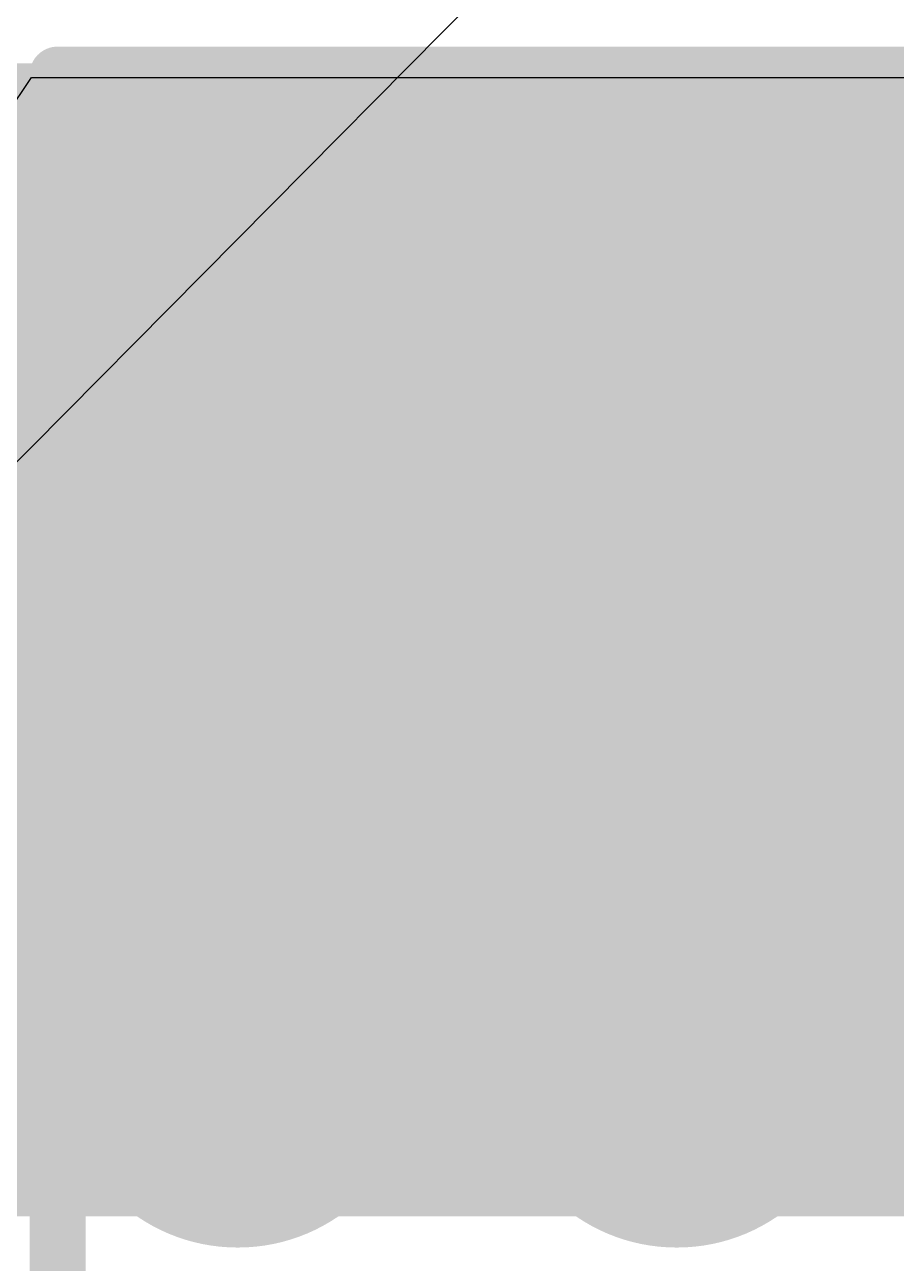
# Model space of a CAD drawing. Header units: inches. Extents: x -4 to 5258, y -4 to 5281.
# Drawn here: x 56.151 to 58.117, y 24.595 to 27.39 of the extents above; entities that cross this region are included whole.
import ezdxf

# ---------------------------------------------------------------- set-up
doc = ezdxf.new("R2010")
doc.units = ezdxf.units.IN
for name, color, linetype in [('Bottom Layer', 5, 'Continuous'), ('Bottom Solder', 6, 'Continuous'), ('Drill Drawing', 1, 'Continuous'), ('Layer 1', 16, 'Continuous'), ('Layer 2', 76, 'Continuous'), ('Top Layer', 1, 'Continuous'), ('Top Overlay', 2, 'Continuous'), ('Top Paste', 8, 'Continuous'), ('Top Solder', 216, 'Continuous'), ('Via Holes', 16, 'Continuous')]:
    doc.layers.add(name, color=color, linetype=linetype)

# ---------------------------------------------------------------- blocks, each defined once
blk = doc.blocks.new('13_WQFN_HR__3_2__31')
at = {"layer": 'Top Solder'}
blk.add_line((1.1783, -0.9227), (5220.6763, 5271.621), dxfattribs=at)
blk = doc.blocks.new('RES_2010_55')
at = {"layer": 'Top Layer'}
blk.add_hatch(color=1, dxfattribs=at).paths.add_polyline_path([(-2.8, 1.4), (-1.9, 1.4), (-1.9, -1.4), (-2.8, -1.4)])
at = {"layer": 'Top Paste'}
blk.add_hatch(color=8, dxfattribs=at).paths.add_polyline_path([(-2.8, 1.4), (-1.9, 1.4), (-1.9, -1.4), (-2.8, -1.4)])
at = {"layer": 'Top Solder'}
blk.add_hatch(color=216, dxfattribs=at).paths.add_polyline_path([(-2.9016, 1.5016), (-1.7984, 1.5016), (-1.7984, -1.5016), (-2.9016, -1.5016)])
at = {"layer": 'Top Overlay'}
for points in [[(-2.921, -1.524, 0.127, 0.127, 0), (-2.921, 1.524, 0.127, 0.127, 0)], [(2.921, -1.524, 0.127, 0.127, 0), (-2.921, -1.524, 0.127, 0.127, 0)]]:
    blk.add_lwpolyline(points, format="xyseb", dxfattribs=at)
blk.add_lwpolyline([(-2.9527, -1.524, 0.0635, 0.0635, 1), (-2.8893, -1.524, 0.0635, 0.0635, 1)], format="xyseb", close=True, dxfattribs=at)
blk.add_lwpolyline([(-2.9527, -1.524, 0.0635, 0.0635, 1), (-2.8893, -1.524, 0.0635, 0.0635, 1)], format="xyseb", close=True, dxfattribs=at)

msp = doc.modelspace()

# ---------------------------------------------------------------- hatches: boundary and pattern name
at = {"layer": 'Bottom Layer'}
h = msp.add_hatch(color=5, dxfattribs=at)
edge = h.paths.add_edge_path()
edge.add_arc((56.6312, 25.8954), 0.3, 0, 360)
h = msp.add_hatch(color=5, dxfattribs=at)
edge = h.paths.add_edge_path()
edge.add_arc((57.6218, 25.8954), 0.3, 0, 360)
h = msp.add_hatch(color=5, dxfattribs=at)
edge = h.paths.add_edge_path()
edge.add_arc((56.6312, 25.0318), 0.3, 0, 360)
h = msp.add_hatch(color=5, dxfattribs=at)
edge = h.paths.add_edge_path()
edge.add_arc((57.6218, 25.0318), 0.3, 0, 360)
at = {"layer": 'Bottom Solder'}
h = msp.add_hatch(color=6, dxfattribs=at)
edge = h.paths.add_edge_path()
edge.add_arc((56.6312, 25.8954), 0.4016, 0, 360)
h = msp.add_hatch(color=6, dxfattribs=at)
edge = h.paths.add_edge_path()
edge.add_arc((57.6218, 25.8954), 0.4016, 0, 360)
h = msp.add_hatch(color=6, dxfattribs=at)
edge = h.paths.add_edge_path()
edge.add_arc((56.6312, 25.0318), 0.4016, 0, 360)
h = msp.add_hatch(color=6, dxfattribs=at)
edge = h.paths.add_edge_path()
edge.add_arc((57.6218, 25.0318), 0.4016, 0, 360)
at = {"layer": 'Layer 1'}
h = msp.add_hatch(color=16, dxfattribs=at)
edge = h.paths.add_edge_path()
edge.add_arc((56.6312, 25.8954), 0.3, 0, 360)
h = msp.add_hatch(color=16, dxfattribs=at)
edge = h.paths.add_edge_path()
edge.add_arc((57.6218, 25.8954), 0.3, 0, 360)
h = msp.add_hatch(color=16, dxfattribs=at)
edge = h.paths.add_edge_path()
edge.add_arc((56.6312, 25.0318), 0.3, 0, 360)
h = msp.add_hatch(color=16, dxfattribs=at)
edge = h.paths.add_edge_path()
edge.add_arc((57.6218, 25.0318), 0.3, 0, 360)
at = {"layer": 'Layer 2'}
h = msp.add_hatch(color=76, dxfattribs=at)
edge = h.paths.add_edge_path()
edge.add_arc((56.6312, 25.8954), 0.3, 0, 360)
h = msp.add_hatch(color=76, dxfattribs=at)
edge = h.paths.add_edge_path()
edge.add_arc((57.6218, 25.8954), 0.3, 0, 360)
h = msp.add_hatch(color=76, dxfattribs=at)
edge = h.paths.add_edge_path()
edge.add_arc((56.6312, 25.0318), 0.3, 0, 360)
h = msp.add_hatch(color=76, dxfattribs=at)
edge = h.paths.add_edge_path()
edge.add_arc((57.6218, 25.0318), 0.3, 0, 360)
at = {"layer": 'Top Layer'}
msp.add_hatch(color=1, dxfattribs=at).paths.add_polyline_path([(55.1228, 24.7003), (60.3628, 24.7003), (60.3628, 27.3033), (55.1228, 27.3033)])
h = msp.add_hatch(color=1, dxfattribs=at)
edge = h.paths.add_edge_path()
edge.add_arc((56.6312, 25.8954), 0.3, 0, 360)
h = msp.add_hatch(color=1, dxfattribs=at)
edge = h.paths.add_edge_path()
edge.add_arc((57.6218, 25.8954), 0.3, 0, 360)
h = msp.add_hatch(color=1, dxfattribs=at)
edge = h.paths.add_edge_path()
edge.add_arc((56.6312, 25.0318), 0.3, 0, 360)
h = msp.add_hatch(color=1, dxfattribs=at)
edge = h.paths.add_edge_path()
edge.add_arc((57.6218, 25.0318), 0.3, 0, 360)
at = {"layer": 'Top Solder'}
h = msp.add_hatch(color=216, dxfattribs=at)
edge = h.paths.add_edge_path()
edge.add_arc((56.6312, 25.8954), 0.4016, 0, 360)
h = msp.add_hatch(color=216, dxfattribs=at)
edge = h.paths.add_edge_path()
edge.add_arc((57.6218, 25.8954), 0.4016, 0, 360)
h = msp.add_hatch(color=216, dxfattribs=at)
edge = h.paths.add_edge_path()
edge.add_arc((56.6312, 25.0318), 0.4016, 0, 360)
h = msp.add_hatch(color=216, dxfattribs=at)
edge = h.paths.add_edge_path()
edge.add_arc((57.6218, 25.0318), 0.4016, 0, 360)
at = {"layer": 'Via Holes'}
h = msp.add_hatch(color=7, dxfattribs=at)
edge = h.paths.add_edge_path()
edge.add_arc((56.6312, 25.8954), 0.15, 0, 360)
h = msp.add_hatch(color=7, dxfattribs=at)
edge = h.paths.add_edge_path()
edge.add_arc((57.6218, 25.8954), 0.15, 0, 360)
h = msp.add_hatch(color=7, dxfattribs=at)
edge = h.paths.add_edge_path()
edge.add_arc((56.6312, 25.0318), 0.15, 0, 360)
h = msp.add_hatch(color=7, dxfattribs=at)
edge = h.paths.add_edge_path()
edge.add_arc((57.6218, 25.0318), 0.15, 0, 360)

# ---------------------------------------------------------------- linework, layer by layer
at = {"layer": 'Drill Drawing'}
for points in [[(56.5042, 26.0224, 0.0508, 0.0508, 0), (56.5042, 26.1494, 0.0508, 0.0508, 0)], [(56.5042, 26.1494, 0.0508, 0.0508, 0), (56.7582, 26.1494, 0.0508, 0.0508, 0)], [(56.7582, 26.0224, 0.0508, 0.0508, 0), (56.7582, 26.1494, 0.0508, 0.0508, 0)], [(57.4948, 26.0224, 0.0508, 0.0508, 0), (57.4948, 26.1494, 0.0508, 0.0508, 0)], [(57.4948, 26.1494, 0.0508, 0.0508, 0), (57.7488, 26.1494, 0.0508, 0.0508, 0)], [(57.7488, 26.0224, 0.0508, 0.0508, 0), (57.7488, 26.1494, 0.0508, 0.0508, 0)], [(56.555, 25.9716, 0.0508, 0.0508, 0), (56.555, 26.0478, 0.0508, 0.0508, 0)], [(56.555, 26.0478, 0.0508, 0.0508, 0), (56.7074, 26.0478, 0.0508, 0.0508, 0)], [(56.7074, 25.9716, 0.0508, 0.0508, 0), (56.7074, 26.0478, 0.0508, 0.0508, 0)], [(57.5456, 25.9716, 0.0508, 0.0508, 0), (57.5456, 26.0478, 0.0508, 0.0508, 0)], [(57.5456, 26.0478, 0.0508, 0.0508, 0), (57.698, 26.0478, 0.0508, 0.0508, 0)], [(57.698, 25.9716, 0.0508, 0.0508, 0), (57.698, 26.0478, 0.0508, 0.0508, 0)], [(56.3772, 25.7684, 0.0508, 0.0508, 0), (56.3772, 26.0224, 0.0508, 0.0508, 0)], [(56.3772, 26.0224, 0.0508, 0.0508, 0), (56.5042, 26.0224, 0.0508, 0.0508, 0)], [(56.7582, 26.0224, 0.0508, 0.0508, 0), (56.8852, 26.0224, 0.0508, 0.0508, 0)], [(56.8852, 25.7684, 0.0508, 0.0508, 0), (56.8852, 26.0224, 0.0508, 0.0508, 0)], [(57.3678, 25.7684, 0.0508, 0.0508, 0), (57.3678, 26.0224, 0.0508, 0.0508, 0)], [(57.3678, 26.0224, 0.0508, 0.0508, 0), (57.4948, 26.0224, 0.0508, 0.0508, 0)], [(57.7488, 26.0224, 0.0508, 0.0508, 0), (57.8758, 26.0224, 0.0508, 0.0508, 0)], [(57.8758, 25.7684, 0.0508, 0.0508, 0), (57.8758, 26.0224, 0.0508, 0.0508, 0)], [(56.4788, 25.8192, 0.0508, 0.0508, 0), (56.4788, 25.9716, 0.0508, 0.0508, 0)], [(56.4788, 25.9716, 0.0508, 0.0508, 0), (56.555, 25.9716, 0.0508, 0.0508, 0)], [(56.7074, 25.9716, 0.0508, 0.0508, 0), (56.7836, 25.9716, 0.0508, 0.0508, 0)], [(56.7836, 25.8192, 0.0508, 0.0508, 0), (56.7836, 25.9716, 0.0508, 0.0508, 0)], [(57.4694, 25.8192, 0.0508, 0.0508, 0), (57.4694, 25.9716, 0.0508, 0.0508, 0)], [(57.4694, 25.9716, 0.0508, 0.0508, 0), (57.5456, 25.9716, 0.0508, 0.0508, 0)], [(57.698, 25.9716, 0.0508, 0.0508, 0), (57.7742, 25.9716, 0.0508, 0.0508, 0)], [(57.7742, 25.8192, 0.0508, 0.0508, 0), (57.7742, 25.9716, 0.0508, 0.0508, 0)], [(56.4788, 25.8192, 0.0508, 0.0508, 0), (56.555, 25.8192, 0.0508, 0.0508, 0)], [(56.555, 25.743, 0.0508, 0.0508, 0), (56.555, 25.8192, 0.0508, 0.0508, 0)], [(56.7074, 25.8192, 0.0508, 0.0508, 0), (56.7836, 25.8192, 0.0508, 0.0508, 0)], [(56.7074, 25.743, 0.0508, 0.0508, 0), (56.7074, 25.8192, 0.0508, 0.0508, 0)], [(57.4694, 25.8192, 0.0508, 0.0508, 0), (57.5456, 25.8192, 0.0508, 0.0508, 0)], [(57.5456, 25.743, 0.0508, 0.0508, 0), (57.5456, 25.8192, 0.0508, 0.0508, 0)], [(57.698, 25.8192, 0.0508, 0.0508, 0), (57.7742, 25.8192, 0.0508, 0.0508, 0)], [(57.698, 25.743, 0.0508, 0.0508, 0), (57.698, 25.8192, 0.0508, 0.0508, 0)], [(56.3772, 25.7684, 0.0508, 0.0508, 0), (56.5042, 25.7684, 0.0508, 0.0508, 0)], [(56.5042, 25.6414, 0.0508, 0.0508, 0), (56.5042, 25.7684, 0.0508, 0.0508, 0)], [(56.7582, 25.7684, 0.0508, 0.0508, 0), (56.8852, 25.7684, 0.0508, 0.0508, 0)], [(56.7582, 25.6414, 0.0508, 0.0508, 0), (56.7582, 25.7684, 0.0508, 0.0508, 0)], [(57.3678, 25.7684, 0.0508, 0.0508, 0), (57.4948, 25.7684, 0.0508, 0.0508, 0)], [(57.4948, 25.6414, 0.0508, 0.0508, 0), (57.4948, 25.7684, 0.0508, 0.0508, 0)], [(57.7488, 25.7684, 0.0508, 0.0508, 0), (57.8758, 25.7684, 0.0508, 0.0508, 0)], [(57.7488, 25.6414, 0.0508, 0.0508, 0), (57.7488, 25.7684, 0.0508, 0.0508, 0)], [(56.555, 25.743, 0.0508, 0.0508, 0), (56.7074, 25.743, 0.0508, 0.0508, 0)], [(57.5456, 25.743, 0.0508, 0.0508, 0), (57.698, 25.743, 0.0508, 0.0508, 0)], [(56.5042, 25.6414, 0.0508, 0.0508, 0), (56.7582, 25.6414, 0.0508, 0.0508, 0)], [(57.4948, 25.6414, 0.0508, 0.0508, 0), (57.7488, 25.6414, 0.0508, 0.0508, 0)], [(56.5042, 25.1588, 0.0508, 0.0508, 0), (56.5042, 25.2858, 0.0508, 0.0508, 0)], [(56.5042, 25.2858, 0.0508, 0.0508, 0), (56.7582, 25.2858, 0.0508, 0.0508, 0)], [(56.7582, 25.1588, 0.0508, 0.0508, 0), (56.7582, 25.2858, 0.0508, 0.0508, 0)], [(57.4948, 25.1588, 0.0508, 0.0508, 0), (57.4948, 25.2858, 0.0508, 0.0508, 0)], [(57.4948, 25.2858, 0.0508, 0.0508, 0), (57.7488, 25.2858, 0.0508, 0.0508, 0)], [(57.7488, 25.1588, 0.0508, 0.0508, 0), (57.7488, 25.2858, 0.0508, 0.0508, 0)], [(56.555, 25.108, 0.0508, 0.0508, 0), (56.555, 25.1842, 0.0508, 0.0508, 0)], [(56.555, 25.1842, 0.0508, 0.0508, 0), (56.7074, 25.1842, 0.0508, 0.0508, 0)], [(56.7074, 25.108, 0.0508, 0.0508, 0), (56.7074, 25.1842, 0.0508, 0.0508, 0)], [(57.5456, 25.108, 0.0508, 0.0508, 0), (57.5456, 25.1842, 0.0508, 0.0508, 0)], [(57.5456, 25.1842, 0.0508, 0.0508, 0), (57.698, 25.1842, 0.0508, 0.0508, 0)], [(57.698, 25.108, 0.0508, 0.0508, 0), (57.698, 25.1842, 0.0508, 0.0508, 0)], [(56.3772, 24.9048, 0.0508, 0.0508, 0), (56.3772, 25.1588, 0.0508, 0.0508, 0)], [(56.3772, 25.1588, 0.0508, 0.0508, 0), (56.5042, 25.1588, 0.0508, 0.0508, 0)], [(56.7582, 25.1588, 0.0508, 0.0508, 0), (56.8852, 25.1588, 0.0508, 0.0508, 0)], [(56.8852, 24.9048, 0.0508, 0.0508, 0), (56.8852, 25.1588, 0.0508, 0.0508, 0)], [(57.3678, 24.9048, 0.0508, 0.0508, 0), (57.3678, 25.1588, 0.0508, 0.0508, 0)], [(57.3678, 25.1588, 0.0508, 0.0508, 0), (57.4948, 25.1588, 0.0508, 0.0508, 0)], [(57.7488, 25.1588, 0.0508, 0.0508, 0), (57.8758, 25.1588, 0.0508, 0.0508, 0)], [(57.8758, 24.9048, 0.0508, 0.0508, 0), (57.8758, 25.1588, 0.0508, 0.0508, 0)], [(56.4788, 24.9556, 0.0508, 0.0508, 0), (56.4788, 25.108, 0.0508, 0.0508, 0)], [(56.4788, 25.108, 0.0508, 0.0508, 0), (56.555, 25.108, 0.0508, 0.0508, 0)], [(56.7074, 25.108, 0.0508, 0.0508, 0), (56.7836, 25.108, 0.0508, 0.0508, 0)], [(56.7836, 24.9556, 0.0508, 0.0508, 0), (56.7836, 25.108, 0.0508, 0.0508, 0)], [(57.4694, 24.9556, 0.0508, 0.0508, 0), (57.4694, 25.108, 0.0508, 0.0508, 0)], [(57.4694, 25.108, 0.0508, 0.0508, 0), (57.5456, 25.108, 0.0508, 0.0508, 0)], [(57.698, 25.108, 0.0508, 0.0508, 0), (57.7742, 25.108, 0.0508, 0.0508, 0)], [(57.7742, 24.9556, 0.0508, 0.0508, 0), (57.7742, 25.108, 0.0508, 0.0508, 0)], [(56.4788, 24.9556, 0.0508, 0.0508, 0), (56.555, 24.9556, 0.0508, 0.0508, 0)], [(56.555, 24.8794, 0.0508, 0.0508, 0), (56.555, 24.9556, 0.0508, 0.0508, 0)], [(56.7074, 24.9556, 0.0508, 0.0508, 0), (56.7836, 24.9556, 0.0508, 0.0508, 0)], [(56.7074, 24.8794, 0.0508, 0.0508, 0), (56.7074, 24.9556, 0.0508, 0.0508, 0)], [(57.4694, 24.9556, 0.0508, 0.0508, 0), (57.5456, 24.9556, 0.0508, 0.0508, 0)], [(57.5456, 24.8794, 0.0508, 0.0508, 0), (57.5456, 24.9556, 0.0508, 0.0508, 0)], [(57.698, 24.9556, 0.0508, 0.0508, 0), (57.7742, 24.9556, 0.0508, 0.0508, 0)], [(57.698, 24.8794, 0.0508, 0.0508, 0), (57.698, 24.9556, 0.0508, 0.0508, 0)], [(56.3772, 24.9048, 0.0508, 0.0508, 0), (56.5042, 24.9048, 0.0508, 0.0508, 0)], [(56.5042, 24.7778, 0.0508, 0.0508, 0), (56.5042, 24.9048, 0.0508, 0.0508, 0)], [(56.7582, 24.9048, 0.0508, 0.0508, 0), (56.8852, 24.9048, 0.0508, 0.0508, 0)], [(56.7582, 24.7778, 0.0508, 0.0508, 0), (56.7582, 24.9048, 0.0508, 0.0508, 0)], [(57.3678, 24.9048, 0.0508, 0.0508, 0), (57.4948, 24.9048, 0.0508, 0.0508, 0)], [(57.4948, 24.7778, 0.0508, 0.0508, 0), (57.4948, 24.9048, 0.0508, 0.0508, 0)], [(57.7488, 24.9048, 0.0508, 0.0508, 0), (57.8758, 24.9048, 0.0508, 0.0508, 0)], [(57.7488, 24.7778, 0.0508, 0.0508, 0), (57.7488, 24.9048, 0.0508, 0.0508, 0)], [(56.555, 24.8794, 0.0508, 0.0508, 0), (56.7074, 24.8794, 0.0508, 0.0508, 0)], [(57.5456, 24.8794, 0.0508, 0.0508, 0), (57.698, 24.8794, 0.0508, 0.0508, 0)], [(56.5042, 24.7778, 0.0508, 0.0508, 0), (56.7582, 24.7778, 0.0508, 0.0508, 0)], [(57.4948, 24.7778, 0.0508, 0.0508, 0), (57.7488, 24.7778, 0.0508, 0.0508, 0)]]:
    msp.add_lwpolyline(points, format="xyseb", dxfattribs=at)
for points in [[(56.4915, 26.1494, 0.0254, 0.0254, 1), (56.5169, 26.1494, 0.0254, 0.0254, 1)], [(56.4915, 26.1494, 0.0254, 0.0254, 1), (56.5169, 26.1494, 0.0254, 0.0254, 1)], [(56.7455, 26.1494, 0.0254, 0.0254, 1), (56.7709, 26.1494, 0.0254, 0.0254, 1)], [(56.7455, 26.1494, 0.0254, 0.0254, 1), (56.7709, 26.1494, 0.0254, 0.0254, 1)], [(57.4821, 26.1494, 0.0254, 0.0254, 1), (57.5075, 26.1494, 0.0254, 0.0254, 1)], [(57.4821, 26.1494, 0.0254, 0.0254, 1), (57.5075, 26.1494, 0.0254, 0.0254, 1)], [(57.7361, 26.1494, 0.0254, 0.0254, 1), (57.7615, 26.1494, 0.0254, 0.0254, 1)], [(57.7361, 26.1494, 0.0254, 0.0254, 1), (57.7615, 26.1494, 0.0254, 0.0254, 1)], [(56.5423, 26.0478, 0.0254, 0.0254, 1), (56.5677, 26.0478, 0.0254, 0.0254, 1)], [(56.5423, 26.0478, 0.0254, 0.0254, 1), (56.5677, 26.0478, 0.0254, 0.0254, 1)], [(56.6947, 26.0478, 0.0254, 0.0254, 1), (56.7201, 26.0478, 0.0254, 0.0254, 1)], [(56.6947, 26.0478, 0.0254, 0.0254, 1), (56.7201, 26.0478, 0.0254, 0.0254, 1)], [(57.5329, 26.0478, 0.0254, 0.0254, 1), (57.5583, 26.0478, 0.0254, 0.0254, 1)], [(57.5329, 26.0478, 0.0254, 0.0254, 1), (57.5583, 26.0478, 0.0254, 0.0254, 1)], [(57.6853, 26.0478, 0.0254, 0.0254, 1), (57.7107, 26.0478, 0.0254, 0.0254, 1)], [(57.6853, 26.0478, 0.0254, 0.0254, 1), (57.7107, 26.0478, 0.0254, 0.0254, 1)], [(56.3645, 26.0224, 0.0254, 0.0254, 1), (56.3899, 26.0224, 0.0254, 0.0254, 1)], [(56.3645, 26.0224, 0.0254, 0.0254, 1), (56.3899, 26.0224, 0.0254, 0.0254, 1)], [(56.4915, 26.0224, 0.0254, 0.0254, 1), (56.5169, 26.0224, 0.0254, 0.0254, 1)], [(56.4915, 26.0224, 0.0254, 0.0254, 1), (56.5169, 26.0224, 0.0254, 0.0254, 1)], [(56.7455, 26.0224, 0.0254, 0.0254, 1), (56.7709, 26.0224, 0.0254, 0.0254, 1)], [(56.7455, 26.0224, 0.0254, 0.0254, 1), (56.7709, 26.0224, 0.0254, 0.0254, 1)], [(56.8725, 26.0224, 0.0254, 0.0254, 1), (56.8979, 26.0224, 0.0254, 0.0254, 1)], [(56.8725, 26.0224, 0.0254, 0.0254, 1), (56.8979, 26.0224, 0.0254, 0.0254, 1)], [(57.3551, 26.0224, 0.0254, 0.0254, 1), (57.3805, 26.0224, 0.0254, 0.0254, 1)], [(57.3551, 26.0224, 0.0254, 0.0254, 1), (57.3805, 26.0224, 0.0254, 0.0254, 1)], [(57.4821, 26.0224, 0.0254, 0.0254, 1), (57.5075, 26.0224, 0.0254, 0.0254, 1)], [(57.4821, 26.0224, 0.0254, 0.0254, 1), (57.5075, 26.0224, 0.0254, 0.0254, 1)], [(57.7361, 26.0224, 0.0254, 0.0254, 1), (57.7615, 26.0224, 0.0254, 0.0254, 1)], [(57.7361, 26.0224, 0.0254, 0.0254, 1), (57.7615, 26.0224, 0.0254, 0.0254, 1)], [(57.8631, 26.0224, 0.0254, 0.0254, 1), (57.8885, 26.0224, 0.0254, 0.0254, 1)], [(57.8631, 26.0224, 0.0254, 0.0254, 1), (57.8885, 26.0224, 0.0254, 0.0254, 1)], [(56.4661, 25.9716, 0.0254, 0.0254, 1), (56.4915, 25.9716, 0.0254, 0.0254, 1)], [(56.4661, 25.9716, 0.0254, 0.0254, 1), (56.4915, 25.9716, 0.0254, 0.0254, 1)], [(56.5423, 25.9716, 0.0254, 0.0254, 1), (56.5677, 25.9716, 0.0254, 0.0254, 1)], [(56.5423, 25.9716, 0.0254, 0.0254, 1), (56.5677, 25.9716, 0.0254, 0.0254, 1)], [(56.6947, 25.9716, 0.0254, 0.0254, 1), (56.7201, 25.9716, 0.0254, 0.0254, 1)], [(56.6947, 25.9716, 0.0254, 0.0254, 1), (56.7201, 25.9716, 0.0254, 0.0254, 1)], [(56.7709, 25.9716, 0.0254, 0.0254, 1), (56.7963, 25.9716, 0.0254, 0.0254, 1)], [(56.7709, 25.9716, 0.0254, 0.0254, 1), (56.7963, 25.9716, 0.0254, 0.0254, 1)], [(57.4567, 25.9716, 0.0254, 0.0254, 1), (57.4821, 25.9716, 0.0254, 0.0254, 1)], [(57.4567, 25.9716, 0.0254, 0.0254, 1), (57.4821, 25.9716, 0.0254, 0.0254, 1)], [(57.5329, 25.9716, 0.0254, 0.0254, 1), (57.5583, 25.9716, 0.0254, 0.0254, 1)], [(57.5329, 25.9716, 0.0254, 0.0254, 1), (57.5583, 25.9716, 0.0254, 0.0254, 1)], [(57.6853, 25.9716, 0.0254, 0.0254, 1), (57.7107, 25.9716, 0.0254, 0.0254, 1)], [(57.6853, 25.9716, 0.0254, 0.0254, 1), (57.7107, 25.9716, 0.0254, 0.0254, 1)], [(57.7615, 25.9716, 0.0254, 0.0254, 1), (57.7869, 25.9716, 0.0254, 0.0254, 1)], [(57.7615, 25.9716, 0.0254, 0.0254, 1), (57.7869, 25.9716, 0.0254, 0.0254, 1)], [(56.4661, 25.8192, 0.0254, 0.0254, 1), (56.4915, 25.8192, 0.0254, 0.0254, 1)], [(56.4661, 25.8192, 0.0254, 0.0254, 1), (56.4915, 25.8192, 0.0254, 0.0254, 1)], [(56.5423, 25.8192, 0.0254, 0.0254, 1), (56.5677, 25.8192, 0.0254, 0.0254, 1)], [(56.5423, 25.8192, 0.0254, 0.0254, 1), (56.5677, 25.8192, 0.0254, 0.0254, 1)], [(56.6947, 25.8192, 0.0254, 0.0254, 1), (56.7201, 25.8192, 0.0254, 0.0254, 1)], [(56.6947, 25.8192, 0.0254, 0.0254, 1), (56.7201, 25.8192, 0.0254, 0.0254, 1)], [(56.7709, 25.8192, 0.0254, 0.0254, 1), (56.7963, 25.8192, 0.0254, 0.0254, 1)], [(56.7709, 25.8192, 0.0254, 0.0254, 1), (56.7963, 25.8192, 0.0254, 0.0254, 1)], [(57.4567, 25.8192, 0.0254, 0.0254, 1), (57.4821, 25.8192, 0.0254, 0.0254, 1)], [(57.4567, 25.8192, 0.0254, 0.0254, 1), (57.4821, 25.8192, 0.0254, 0.0254, 1)], [(57.5329, 25.8192, 0.0254, 0.0254, 1), (57.5583, 25.8192, 0.0254, 0.0254, 1)], [(57.5329, 25.8192, 0.0254, 0.0254, 1), (57.5583, 25.8192, 0.0254, 0.0254, 1)], [(57.6853, 25.8192, 0.0254, 0.0254, 1), (57.7107, 25.8192, 0.0254, 0.0254, 1)], [(57.6853, 25.8192, 0.0254, 0.0254, 1), (57.7107, 25.8192, 0.0254, 0.0254, 1)], [(57.7615, 25.8192, 0.0254, 0.0254, 1), (57.7869, 25.8192, 0.0254, 0.0254, 1)], [(57.7615, 25.8192, 0.0254, 0.0254, 1), (57.7869, 25.8192, 0.0254, 0.0254, 1)], [(56.3645, 25.7684, 0.0254, 0.0254, 1), (56.3899, 25.7684, 0.0254, 0.0254, 1)], [(56.3645, 25.7684, 0.0254, 0.0254, 1), (56.3899, 25.7684, 0.0254, 0.0254, 1)], [(56.4915, 25.7684, 0.0254, 0.0254, 1), (56.5169, 25.7684, 0.0254, 0.0254, 1)], [(56.4915, 25.7684, 0.0254, 0.0254, 1), (56.5169, 25.7684, 0.0254, 0.0254, 1)], [(56.7455, 25.7684, 0.0254, 0.0254, 1), (56.7709, 25.7684, 0.0254, 0.0254, 1)], [(56.7455, 25.7684, 0.0254, 0.0254, 1), (56.7709, 25.7684, 0.0254, 0.0254, 1)], [(56.8725, 25.7684, 0.0254, 0.0254, 1), (56.8979, 25.7684, 0.0254, 0.0254, 1)], [(56.8725, 25.7684, 0.0254, 0.0254, 1), (56.8979, 25.7684, 0.0254, 0.0254, 1)], [(57.3551, 25.7684, 0.0254, 0.0254, 1), (57.3805, 25.7684, 0.0254, 0.0254, 1)], [(57.3551, 25.7684, 0.0254, 0.0254, 1), (57.3805, 25.7684, 0.0254, 0.0254, 1)], [(57.4821, 25.7684, 0.0254, 0.0254, 1), (57.5075, 25.7684, 0.0254, 0.0254, 1)], [(57.4821, 25.7684, 0.0254, 0.0254, 1), (57.5075, 25.7684, 0.0254, 0.0254, 1)], [(57.7361, 25.7684, 0.0254, 0.0254, 1), (57.7615, 25.7684, 0.0254, 0.0254, 1)], [(57.7361, 25.7684, 0.0254, 0.0254, 1), (57.7615, 25.7684, 0.0254, 0.0254, 1)], [(57.8631, 25.7684, 0.0254, 0.0254, 1), (57.8885, 25.7684, 0.0254, 0.0254, 1)], [(57.8631, 25.7684, 0.0254, 0.0254, 1), (57.8885, 25.7684, 0.0254, 0.0254, 1)], [(56.5423, 25.743, 0.0254, 0.0254, 1), (56.5677, 25.743, 0.0254, 0.0254, 1)], [(56.5423, 25.743, 0.0254, 0.0254, 1), (56.5677, 25.743, 0.0254, 0.0254, 1)], [(56.6947, 25.743, 0.0254, 0.0254, 1), (56.7201, 25.743, 0.0254, 0.0254, 1)], [(56.6947, 25.743, 0.0254, 0.0254, 1), (56.7201, 25.743, 0.0254, 0.0254, 1)], [(57.5329, 25.743, 0.0254, 0.0254, 1), (57.5583, 25.743, 0.0254, 0.0254, 1)], [(57.5329, 25.743, 0.0254, 0.0254, 1), (57.5583, 25.743, 0.0254, 0.0254, 1)], [(57.6853, 25.743, 0.0254, 0.0254, 1), (57.7107, 25.743, 0.0254, 0.0254, 1)], [(57.6853, 25.743, 0.0254, 0.0254, 1), (57.7107, 25.743, 0.0254, 0.0254, 1)], [(56.4915, 25.6414, 0.0254, 0.0254, 1), (56.5169, 25.6414, 0.0254, 0.0254, 1)], [(56.4915, 25.6414, 0.0254, 0.0254, 1), (56.5169, 25.6414, 0.0254, 0.0254, 1)], [(56.7455, 25.6414, 0.0254, 0.0254, 1), (56.7709, 25.6414, 0.0254, 0.0254, 1)], [(56.7455, 25.6414, 0.0254, 0.0254, 1), (56.7709, 25.6414, 0.0254, 0.0254, 1)], [(57.4821, 25.6414, 0.0254, 0.0254, 1), (57.5075, 25.6414, 0.0254, 0.0254, 1)], [(57.4821, 25.6414, 0.0254, 0.0254, 1), (57.5075, 25.6414, 0.0254, 0.0254, 1)], [(57.7361, 25.6414, 0.0254, 0.0254, 1), (57.7615, 25.6414, 0.0254, 0.0254, 1)], [(57.7361, 25.6414, 0.0254, 0.0254, 1), (57.7615, 25.6414, 0.0254, 0.0254, 1)], [(56.4915, 25.2858, 0.0254, 0.0254, 1), (56.5169, 25.2858, 0.0254, 0.0254, 1)], [(56.4915, 25.2858, 0.0254, 0.0254, 1), (56.5169, 25.2858, 0.0254, 0.0254, 1)], [(56.7455, 25.2858, 0.0254, 0.0254, 1), (56.7709, 25.2858, 0.0254, 0.0254, 1)], [(56.7455, 25.2858, 0.0254, 0.0254, 1), (56.7709, 25.2858, 0.0254, 0.0254, 1)], [(57.4821, 25.2858, 0.0254, 0.0254, 1), (57.5075, 25.2858, 0.0254, 0.0254, 1)], [(57.4821, 25.2858, 0.0254, 0.0254, 1), (57.5075, 25.2858, 0.0254, 0.0254, 1)], [(57.7361, 25.2858, 0.0254, 0.0254, 1), (57.7615, 25.2858, 0.0254, 0.0254, 1)], [(57.7361, 25.2858, 0.0254, 0.0254, 1), (57.7615, 25.2858, 0.0254, 0.0254, 1)], [(56.5423, 25.1842, 0.0254, 0.0254, 1), (56.5677, 25.1842, 0.0254, 0.0254, 1)], [(56.5423, 25.1842, 0.0254, 0.0254, 1), (56.5677, 25.1842, 0.0254, 0.0254, 1)], [(56.6947, 25.1842, 0.0254, 0.0254, 1), (56.7201, 25.1842, 0.0254, 0.0254, 1)], [(56.6947, 25.1842, 0.0254, 0.0254, 1), (56.7201, 25.1842, 0.0254, 0.0254, 1)], [(57.5329, 25.1842, 0.0254, 0.0254, 1), (57.5583, 25.1842, 0.0254, 0.0254, 1)], [(57.5329, 25.1842, 0.0254, 0.0254, 1), (57.5583, 25.1842, 0.0254, 0.0254, 1)], [(57.6853, 25.1842, 0.0254, 0.0254, 1), (57.7107, 25.1842, 0.0254, 0.0254, 1)], [(57.6853, 25.1842, 0.0254, 0.0254, 1), (57.7107, 25.1842, 0.0254, 0.0254, 1)], [(56.3645, 25.1588, 0.0254, 0.0254, 1), (56.3899, 25.1588, 0.0254, 0.0254, 1)], [(56.3645, 25.1588, 0.0254, 0.0254, 1), (56.3899, 25.1588, 0.0254, 0.0254, 1)], [(56.4915, 25.1588, 0.0254, 0.0254, 1), (56.5169, 25.1588, 0.0254, 0.0254, 1)], [(56.4915, 25.1588, 0.0254, 0.0254, 1), (56.5169, 25.1588, 0.0254, 0.0254, 1)], [(56.7455, 25.1588, 0.0254, 0.0254, 1), (56.7709, 25.1588, 0.0254, 0.0254, 1)], [(56.7455, 25.1588, 0.0254, 0.0254, 1), (56.7709, 25.1588, 0.0254, 0.0254, 1)], [(56.8725, 25.1588, 0.0254, 0.0254, 1), (56.8979, 25.1588, 0.0254, 0.0254, 1)], [(56.8725, 25.1588, 0.0254, 0.0254, 1), (56.8979, 25.1588, 0.0254, 0.0254, 1)], [(57.3551, 25.1588, 0.0254, 0.0254, 1), (57.3805, 25.1588, 0.0254, 0.0254, 1)], [(57.3551, 25.1588, 0.0254, 0.0254, 1), (57.3805, 25.1588, 0.0254, 0.0254, 1)], [(57.4821, 25.1588, 0.0254, 0.0254, 1), (57.5075, 25.1588, 0.0254, 0.0254, 1)], [(57.4821, 25.1588, 0.0254, 0.0254, 1), (57.5075, 25.1588, 0.0254, 0.0254, 1)], [(57.7361, 25.1588, 0.0254, 0.0254, 1), (57.7615, 25.1588, 0.0254, 0.0254, 1)], [(57.7361, 25.1588, 0.0254, 0.0254, 1), (57.7615, 25.1588, 0.0254, 0.0254, 1)], [(57.8631, 25.1588, 0.0254, 0.0254, 1), (57.8885, 25.1588, 0.0254, 0.0254, 1)], [(57.8631, 25.1588, 0.0254, 0.0254, 1), (57.8885, 25.1588, 0.0254, 0.0254, 1)], [(56.4661, 25.108, 0.0254, 0.0254, 1), (56.4915, 25.108, 0.0254, 0.0254, 1)], [(56.4661, 25.108, 0.0254, 0.0254, 1), (56.4915, 25.108, 0.0254, 0.0254, 1)], [(56.5423, 25.108, 0.0254, 0.0254, 1), (56.5677, 25.108, 0.0254, 0.0254, 1)], [(56.5423, 25.108, 0.0254, 0.0254, 1), (56.5677, 25.108, 0.0254, 0.0254, 1)], [(56.6947, 25.108, 0.0254, 0.0254, 1), (56.7201, 25.108, 0.0254, 0.0254, 1)], [(56.6947, 25.108, 0.0254, 0.0254, 1), (56.7201, 25.108, 0.0254, 0.0254, 1)], [(56.7709, 25.108, 0.0254, 0.0254, 1), (56.7963, 25.108, 0.0254, 0.0254, 1)], [(56.7709, 25.108, 0.0254, 0.0254, 1), (56.7963, 25.108, 0.0254, 0.0254, 1)], [(57.4567, 25.108, 0.0254, 0.0254, 1), (57.4821, 25.108, 0.0254, 0.0254, 1)], [(57.4567, 25.108, 0.0254, 0.0254, 1), (57.4821, 25.108, 0.0254, 0.0254, 1)], [(57.5329, 25.108, 0.0254, 0.0254, 1), (57.5583, 25.108, 0.0254, 0.0254, 1)], [(57.5329, 25.108, 0.0254, 0.0254, 1), (57.5583, 25.108, 0.0254, 0.0254, 1)], [(57.6853, 25.108, 0.0254, 0.0254, 1), (57.7107, 25.108, 0.0254, 0.0254, 1)], [(57.6853, 25.108, 0.0254, 0.0254, 1), (57.7107, 25.108, 0.0254, 0.0254, 1)], [(57.7615, 25.108, 0.0254, 0.0254, 1), (57.7869, 25.108, 0.0254, 0.0254, 1)], [(57.7615, 25.108, 0.0254, 0.0254, 1), (57.7869, 25.108, 0.0254, 0.0254, 1)], [(56.4661, 24.9556, 0.0254, 0.0254, 1), (56.4915, 24.9556, 0.0254, 0.0254, 1)], [(56.4661, 24.9556, 0.0254, 0.0254, 1), (56.4915, 24.9556, 0.0254, 0.0254, 1)], [(56.5423, 24.9556, 0.0254, 0.0254, 1), (56.5677, 24.9556, 0.0254, 0.0254, 1)], [(56.5423, 24.9556, 0.0254, 0.0254, 1), (56.5677, 24.9556, 0.0254, 0.0254, 1)], [(56.6947, 24.9556, 0.0254, 0.0254, 1), (56.7201, 24.9556, 0.0254, 0.0254, 1)], [(56.6947, 24.9556, 0.0254, 0.0254, 1), (56.7201, 24.9556, 0.0254, 0.0254, 1)], [(56.7709, 24.9556, 0.0254, 0.0254, 1), (56.7963, 24.9556, 0.0254, 0.0254, 1)], [(56.7709, 24.9556, 0.0254, 0.0254, 1), (56.7963, 24.9556, 0.0254, 0.0254, 1)], [(57.4567, 24.9556, 0.0254, 0.0254, 1), (57.4821, 24.9556, 0.0254, 0.0254, 1)], [(57.4567, 24.9556, 0.0254, 0.0254, 1), (57.4821, 24.9556, 0.0254, 0.0254, 1)], [(57.5329, 24.9556, 0.0254, 0.0254, 1), (57.5583, 24.9556, 0.0254, 0.0254, 1)], [(57.5329, 24.9556, 0.0254, 0.0254, 1), (57.5583, 24.9556, 0.0254, 0.0254, 1)], [(57.6853, 24.9556, 0.0254, 0.0254, 1), (57.7107, 24.9556, 0.0254, 0.0254, 1)], [(57.6853, 24.9556, 0.0254, 0.0254, 1), (57.7107, 24.9556, 0.0254, 0.0254, 1)], [(57.7615, 24.9556, 0.0254, 0.0254, 1), (57.7869, 24.9556, 0.0254, 0.0254, 1)], [(57.7615, 24.9556, 0.0254, 0.0254, 1), (57.7869, 24.9556, 0.0254, 0.0254, 1)], [(56.3645, 24.9048, 0.0254, 0.0254, 1), (56.3899, 24.9048, 0.0254, 0.0254, 1)], [(56.3645, 24.9048, 0.0254, 0.0254, 1), (56.3899, 24.9048, 0.0254, 0.0254, 1)], [(56.4915, 24.9048, 0.0254, 0.0254, 1), (56.5169, 24.9048, 0.0254, 0.0254, 1)], [(56.4915, 24.9048, 0.0254, 0.0254, 1), (56.5169, 24.9048, 0.0254, 0.0254, 1)], [(56.7455, 24.9048, 0.0254, 0.0254, 1), (56.7709, 24.9048, 0.0254, 0.0254, 1)], [(56.7455, 24.9048, 0.0254, 0.0254, 1), (56.7709, 24.9048, 0.0254, 0.0254, 1)], [(56.8725, 24.9048, 0.0254, 0.0254, 1), (56.8979, 24.9048, 0.0254, 0.0254, 1)], [(56.8725, 24.9048, 0.0254, 0.0254, 1), (56.8979, 24.9048, 0.0254, 0.0254, 1)], [(57.3551, 24.9048, 0.0254, 0.0254, 1), (57.3805, 24.9048, 0.0254, 0.0254, 1)], [(57.3551, 24.9048, 0.0254, 0.0254, 1), (57.3805, 24.9048, 0.0254, 0.0254, 1)], [(57.4821, 24.9048, 0.0254, 0.0254, 1), (57.5075, 24.9048, 0.0254, 0.0254, 1)], [(57.4821, 24.9048, 0.0254, 0.0254, 1), (57.5075, 24.9048, 0.0254, 0.0254, 1)], [(57.7361, 24.9048, 0.0254, 0.0254, 1), (57.7615, 24.9048, 0.0254, 0.0254, 1)], [(57.7361, 24.9048, 0.0254, 0.0254, 1), (57.7615, 24.9048, 0.0254, 0.0254, 1)], [(57.8631, 24.9048, 0.0254, 0.0254, 1), (57.8885, 24.9048, 0.0254, 0.0254, 1)], [(57.8631, 24.9048, 0.0254, 0.0254, 1), (57.8885, 24.9048, 0.0254, 0.0254, 1)], [(56.5423, 24.8794, 0.0254, 0.0254, 1), (56.5677, 24.8794, 0.0254, 0.0254, 1)], [(56.5423, 24.8794, 0.0254, 0.0254, 1), (56.5677, 24.8794, 0.0254, 0.0254, 1)], [(56.6947, 24.8794, 0.0254, 0.0254, 1), (56.7201, 24.8794, 0.0254, 0.0254, 1)], [(56.6947, 24.8794, 0.0254, 0.0254, 1), (56.7201, 24.8794, 0.0254, 0.0254, 1)], [(57.5329, 24.8794, 0.0254, 0.0254, 1), (57.5583, 24.8794, 0.0254, 0.0254, 1)], [(57.5329, 24.8794, 0.0254, 0.0254, 1), (57.5583, 24.8794, 0.0254, 0.0254, 1)], [(57.6853, 24.8794, 0.0254, 0.0254, 1), (57.7107, 24.8794, 0.0254, 0.0254, 1)], [(57.6853, 24.8794, 0.0254, 0.0254, 1), (57.7107, 24.8794, 0.0254, 0.0254, 1)], [(56.4915, 24.7778, 0.0254, 0.0254, 1), (56.5169, 24.7778, 0.0254, 0.0254, 1)], [(56.4915, 24.7778, 0.0254, 0.0254, 1), (56.5169, 24.7778, 0.0254, 0.0254, 1)], [(56.7455, 24.7778, 0.0254, 0.0254, 1), (56.7709, 24.7778, 0.0254, 0.0254, 1)], [(56.7455, 24.7778, 0.0254, 0.0254, 1), (56.7709, 24.7778, 0.0254, 0.0254, 1)], [(57.4821, 24.7778, 0.0254, 0.0254, 1), (57.5075, 24.7778, 0.0254, 0.0254, 1)], [(57.4821, 24.7778, 0.0254, 0.0254, 1), (57.5075, 24.7778, 0.0254, 0.0254, 1)], [(57.7361, 24.7778, 0.0254, 0.0254, 1), (57.7615, 24.7778, 0.0254, 0.0254, 1)], [(57.7361, 24.7778, 0.0254, 0.0254, 1), (57.7615, 24.7778, 0.0254, 0.0254, 1)]]:
    msp.add_lwpolyline(points, format="xyseb", close=True, dxfattribs=at)
at = {"layer": 'Top Layer'}
for p, q in [((56.1092, 27.1869), (56.1656, 27.2714)), ((56.1656, 27.2714), (60.3628, 27.2714))]:
    msp.add_line(p, q, dxfattribs=at)

# ---------------------------------------------------------------- block references
msp.add_blockref('13_WQFN_HR__3_2__31', (37.0774, 9.2675))
at = {"rotation": 270}
msp.add_blockref('RES_2010_55', (57.7489, 24.3564), dxfattribs=at)

doc.saveas('drawing.dxf')
